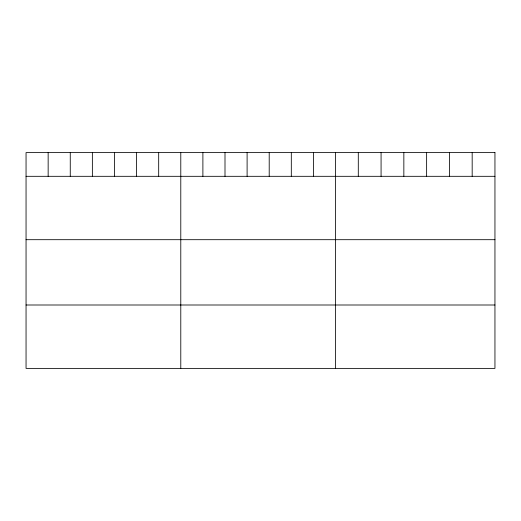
<?xml version="1.0" encoding="UTF-8"?>
<svg xmlns="http://www.w3.org/2000/svg" width="521" height="521" viewBox="0 0 521 521"><rect width="100%" height="100%" fill="white"/><g stroke="black" fill="none" stroke-linecap="round" stroke-linejoin="round"><path stroke-width="0.78" d="M26.05 176.313L494.95 176.313M26.05 239.693L494.95 239.693M26.05 305L494.95 305M472.176 152.614L472.176 176.313M449.402 152.614L449.402 176.313M426.627 152.614L426.627 176.313M403.847 152.614L403.847 176.313M381.072 152.614L381.072 176.313M358.298 152.614L358.298 176.313M335.524 152.614L335.524 368.386M313.421 152.614L313.421 176.313M291.311 152.614L291.311 176.313M269.207 152.614L269.207 176.313M247.104 152.614L247.104 176.313M225 152.614L225 176.313M202.89 152.614L202.89 176.313M180.787 152.614L180.787 368.386M158.684 152.614L158.684 176.313M136.574 152.614L136.574 176.313M114.47 152.614L114.47 176.313M92.367 152.614L92.367 176.313M70.263 152.614L70.263 176.313M48.153 152.614L48.153 176.313M494.95 152.614L26.05 152.614L26.05 368.386L494.95 368.386L494.95 152.614"/></g></svg>
